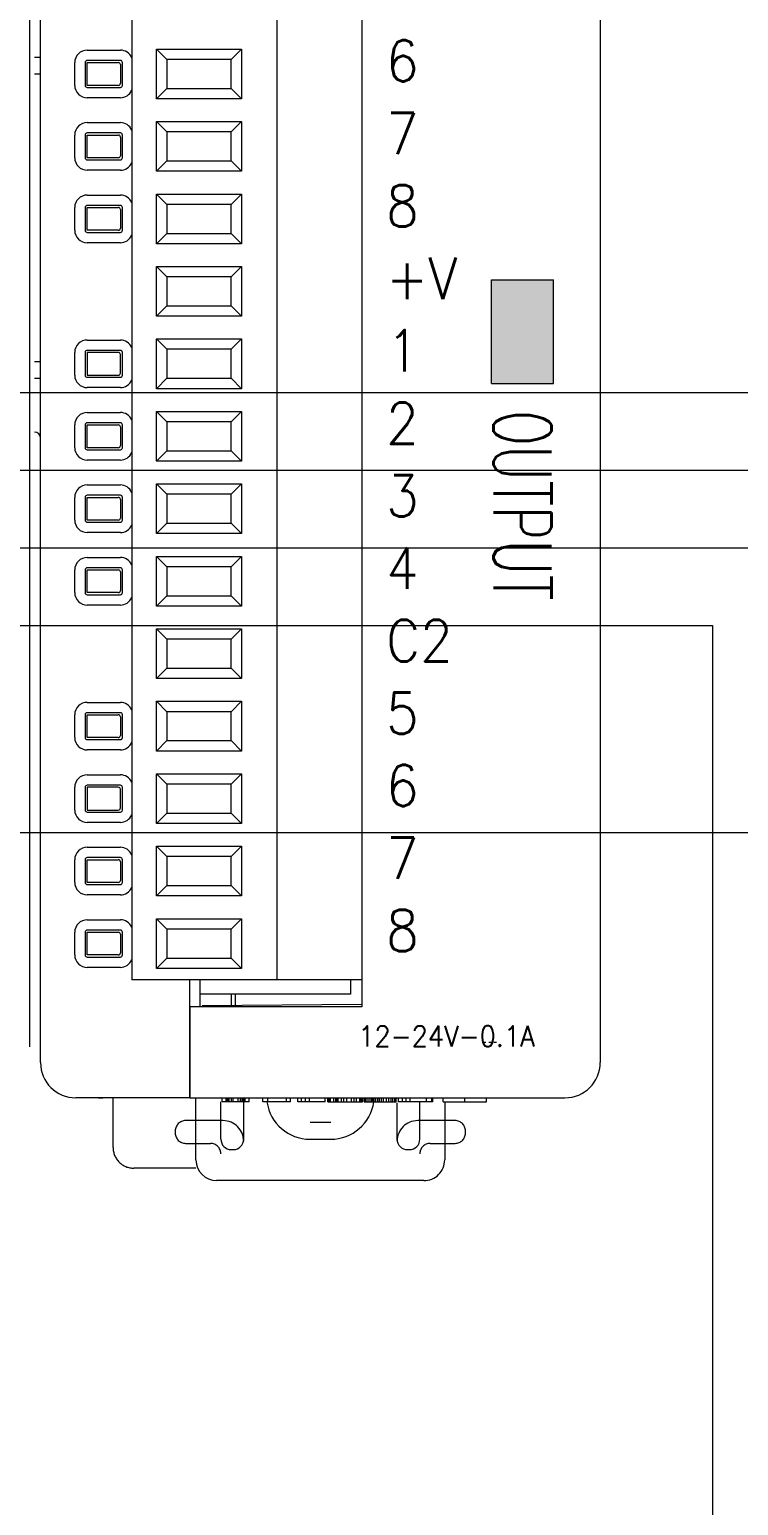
# Model space of a CAD drawing. Header units: inches. Extents: x 0 to 9.7, y 0 to 7.5.
# Drawn here: x 7.341 to 8.025, y 3.75 to 5.176 of the extents above; entities that cross this region are included whole.
import ezdxf
from ezdxf.enums import TextEntityAlignment as Align

# ---------------------------------------------------------------- set-up
doc = ezdxf.new("R2010")
doc.units = ezdxf.units.IN
doc.linetypes.add('PHANTOM2', pattern=[1.25, 0.625, -0.125, 0.125, -0.125, 0.125, -0.125])
doc.layers.get('0').update_dxf_attribs({"lineweight": 0})
doc.layers.add('PHANTOM', color=130, linetype='PHANTOM2')
doc.layers.add('TEXT', color=140, linetype='Continuous')
doc.styles.add('MX_NOTE_STANDARD', font='txt.shx', dxfattribs={"bigfont": 'extfont.shx'})
doc.styles.get("Standard").update_dxf_attribs({"font": 'STANDARD'})

msp = doc.modelspace()

# ---------------------------------------------------------------- linework, layer by layer
at = {"lineweight": 18}
for p, q in [((7.341, 5.825), (7.341, 4.193)), ((7.3516, 4.1777), (7.3516, 5.8097)), ((7.8916, 5.8097), (7.8916, 4.1777)), ((7.4396, 5.6577), (7.4396, 4.2577)), ((7.5796, 5.6577), (7.5796, 4.2577)), ((7.6616, 5.6577), (7.6616, 4.2577)), ((7.3516, 5.1487), (7.3457, 5.1487)), ((7.3966, 5.1557), (7.4286, 5.1557)), ((7.4636, 5.1087), (7.4636, 5.1567)), ((7.4636, 5.1567), (7.5456, 5.1567)), ((7.4636, 5.1567), (7.4736, 5.1467)), ((7.5456, 5.1567), (7.5356, 5.1467)), ((7.5456, 5.1567), (7.5456, 5.1087)), ((7.3457, 5.1327), (7.3516, 5.1327)), ((7.3846, 5.1217), (7.3846, 5.1437)), ((7.3946, 5.1437), (7.3946, 5.1217)), ((7.4286, 5.1457), (7.3966, 5.1457)), ((7.3966, 5.1217), (7.3966, 5.1437)), ((7.3966, 5.1437), (7.4266, 5.1437)), ((7.4286, 5.1417), (7.4286, 5.1237)), ((7.4306, 5.1217), (7.4306, 5.1437)), ((7.4736, 5.1467), (7.4736, 5.1187)), ((7.5356, 5.1467), (7.4736, 5.1467)), ((7.5356, 5.1187), (7.5356, 5.1467)), ((7.4266, 5.1217), (7.3966, 5.1217)), ((7.3966, 5.1197), (7.4286, 5.1197)), ((7.4736, 5.1187), (7.4636, 5.1087)), ((7.4736, 5.1187), (7.5356, 5.1187)), ((7.5356, 5.1187), (7.5456, 5.1087)), ((7.4286, 5.1097), (7.3966, 5.1097)), ((7.5456, 5.1087), (7.4636, 5.1087)), ((7.3966, 5.0857), (7.4286, 5.0857)), ((7.4286, 5.0757), (7.3966, 5.0757)), ((7.4636, 5.0387), (7.4636, 5.0867)), ((7.4636, 5.0867), (7.5456, 5.0867)), ((7.4636, 5.0867), (7.4736, 5.0767)), ((7.4736, 5.0767), (7.4736, 5.0487)), ((7.5356, 5.0767), (7.4736, 5.0767)), ((7.5456, 5.0867), (7.5356, 5.0767)), ((7.5356, 5.0487), (7.5356, 5.0767)), ((7.5456, 5.0867), (7.5456, 5.0387)), ((7.3846, 5.0517), (7.3846, 5.0737)), ((7.3946, 5.0737), (7.3946, 5.0517)), ((7.3966, 5.0737), (7.4266, 5.0737)), ((7.3966, 5.0517), (7.3966, 5.0737)), ((7.4286, 5.0717), (7.4286, 5.0537)), ((7.4306, 5.0517), (7.4306, 5.0737)), ((7.4266, 5.0517), (7.3966, 5.0517)), ((7.3966, 5.0497), (7.4286, 5.0497)), ((7.4736, 5.0487), (7.4636, 5.0387)), ((7.4736, 5.0487), (7.5356, 5.0487)), ((7.5356, 5.0487), (7.5456, 5.0387)), ((7.4286, 5.0397), (7.3966, 5.0397)), ((7.5456, 5.0387), (7.4636, 5.0387)), ((7.3966, 5.0157), (7.4286, 5.0157)), ((7.4286, 5.0057), (7.3966, 5.0057)), ((7.4636, 5.0167), (7.5456, 5.0167)), ((7.4636, 4.9687), (7.4636, 5.0167)), ((7.4736, 5.0067), (7.4636, 5.0167)), ((7.5356, 5.0067), (7.4736, 5.0067)), ((7.4736, 5.0067), (7.4736, 4.9787)), ((7.5456, 5.0167), (7.5356, 5.0067)), ((7.5356, 4.9787), (7.5356, 5.0067)), ((7.5456, 5.0167), (7.5456, 4.9687)), ((7.3846, 4.9817), (7.3846, 5.0037)), ((7.3946, 5.0037), (7.3946, 4.9817)), ((7.3966, 5.0037), (7.4266, 5.0037)), ((7.3966, 4.9817), (7.3966, 5.0037)), ((7.4286, 5.0017), (7.4286, 4.9837)), ((7.4306, 4.9817), (7.4306, 5.0037)), ((7.4266, 4.9817), (7.3966, 4.9817)), ((7.3966, 4.9797), (7.4286, 4.9797)), ((7.4736, 4.9787), (7.4636, 4.9687)), ((7.4736, 4.9787), (7.5356, 4.9787)), ((7.5456, 4.9687), (7.5356, 4.9787)), ((7.4286, 4.9697), (7.3966, 4.9697)), ((7.5456, 4.9687), (7.4636, 4.9687)), ((7.4636, 4.8987), (7.4636, 4.9467)), ((7.4636, 4.9467), (7.5456, 4.9467)), ((7.4636, 4.9467), (7.4736, 4.9367)), ((7.5356, 4.9367), (7.4736, 4.9367)), ((7.4736, 4.9367), (7.4736, 4.9087)), ((7.5456, 4.9467), (7.5356, 4.9367)), ((7.5356, 4.9087), (7.5356, 4.9367)), ((7.5456, 4.9467), (7.5456, 4.8987)), ((7.7866, 4.9337), (7.8466, 4.9337)), ((7.7866, 4.8337), (7.7866, 4.9337)), ((7.8466, 4.8337), (7.8466, 4.9337)), ((7.4736, 4.9087), (7.4636, 4.8987)), ((7.4736, 4.9087), (7.5356, 4.9087)), ((7.5356, 4.9087), (7.5456, 4.8987)), ((7.5456, 4.8987), (7.4636, 4.8987)), ((7.4636, 4.8767), (7.5456, 4.8767)), ((7.4636, 4.8287), (7.4636, 4.8767)), ((7.4636, 4.8767), (7.4736, 4.8667)), ((7.5356, 4.8667), (7.5456, 4.8767)), ((7.5456, 4.8767), (7.5456, 4.8287)), ((7.3846, 4.8417), (7.3846, 4.8637)), ((7.3946, 4.8637), (7.3946, 4.8417)), ((7.3966, 4.8757), (7.4286, 4.8757)), ((7.4286, 4.8657), (7.3966, 4.8657)), ((7.3966, 4.8637), (7.3966, 4.8417)), ((7.4266, 4.8637), (7.3966, 4.8637)), ((7.4286, 4.8437), (7.4286, 4.8617)), ((7.4306, 4.8417), (7.4306, 4.8637)), ((7.4736, 4.8667), (7.4736, 4.8387)), ((7.5356, 4.8667), (7.4736, 4.8667)), ((7.5356, 4.8387), (7.5356, 4.8667)), ((7.3516, 4.8547), (7.3457, 4.8547)), ((7.3457, 4.8387), (7.3516, 4.8387)), ((7.3966, 4.8417), (7.4266, 4.8417)), ((7.3966, 4.8397), (7.4286, 4.8397)), ((7.4636, 4.8287), (7.4736, 4.8387)), ((7.4736, 4.8387), (7.5356, 4.8387)), ((7.5356, 4.8387), (7.5456, 4.8287)), ((7.7866, 4.8337), (7.8466, 4.8337)), ((7.3, 4.825), (8, 4.825)), ((7.4286, 4.8297), (7.3966, 4.8297)), ((7.5456, 4.8287), (7.4636, 4.8287)), ((8, 4.825), (8.15, 4.825)), ((7.3966, 4.8057), (7.4286, 4.8057)), ((7.4636, 4.7587), (7.4636, 4.8067)), ((7.4636, 4.8067), (7.5456, 4.8067)), ((7.4636, 4.8067), (7.4736, 4.7967)), ((7.5456, 4.8067), (7.5356, 4.7967)), ((7.5456, 4.8067), (7.5456, 4.7587)), ((7.3846, 4.7717), (7.3846, 4.7937)), ((7.3946, 4.7937), (7.3946, 4.7717)), ((7.4286, 4.7957), (7.3966, 4.7957)), ((7.3966, 4.7717), (7.3966, 4.7937)), ((7.3966, 4.7937), (7.4266, 4.7937)), ((7.4286, 4.7917), (7.4286, 4.7737)), ((7.4306, 4.7717), (7.4306, 4.7937)), ((7.4736, 4.7967), (7.4736, 4.7687)), ((7.5356, 4.7967), (7.4736, 4.7967)), ((7.5356, 4.7687), (7.5356, 4.7967)), ((7.4266, 4.7717), (7.3966, 4.7717)), ((7.3966, 4.7697), (7.4286, 4.7697)), ((7.4736, 4.7687), (7.4636, 4.7587)), ((7.4736, 4.7687), (7.5356, 4.7687)), ((7.5356, 4.7687), (7.5456, 4.7587)), ((7.3, 4.75), (8, 4.75)), ((7.4286, 4.7597), (7.3966, 4.7597)), ((7.5456, 4.7587), (7.4636, 4.7587)), ((8, 4.75), (8.1, 4.75)), ((7.3966, 4.7357), (7.4286, 4.7357)), ((7.4636, 4.6887), (7.4636, 4.7367)), ((7.4636, 4.7367), (7.5456, 4.7367)), ((7.4636, 4.7367), (7.4736, 4.7267)), ((7.5456, 4.7367), (7.5356, 4.7267)), ((7.5456, 4.7367), (7.5456, 4.6887)), ((7.3846, 4.7017), (7.3846, 4.7237)), ((7.3946, 4.7237), (7.3946, 4.7017)), ((7.4286, 4.7257), (7.3966, 4.7257)), ((7.3966, 4.7237), (7.4266, 4.7237)), ((7.3966, 4.7017), (7.3966, 4.7237)), ((7.4286, 4.7217), (7.4286, 4.7037)), ((7.4306, 4.7017), (7.4306, 4.7237)), ((7.4736, 4.7267), (7.4736, 4.6987)), ((7.5356, 4.7267), (7.4736, 4.7267)), ((7.5356, 4.6987), (7.5356, 4.7267)), ((7.4266, 4.7017), (7.3966, 4.7017)), ((7.3966, 4.6997), (7.4286, 4.6997)), ((7.4736, 4.6987), (7.4636, 4.6887)), ((7.4736, 4.6987), (7.5356, 4.6987)), ((7.5356, 4.6987), (7.5456, 4.6887)), ((7.4286, 4.6897), (7.3966, 4.6897)), ((7.5456, 4.6887), (7.4636, 4.6887)), ((7.3, 4.675), (8, 4.675)), ((7.3966, 4.6657), (7.4286, 4.6657)), ((7.4636, 4.6187), (7.4636, 4.6667)), ((7.4636, 4.6667), (7.5456, 4.6667)), ((7.4636, 4.6667), (7.4736, 4.6567)), ((7.5456, 4.6667), (7.5356, 4.6567)), ((7.5456, 4.6667), (7.5456, 4.6187)), ((8, 4.675), (8.05, 4.675)), ((7.3846, 4.6317), (7.3846, 4.6537)), ((7.3946, 4.6537), (7.3946, 4.6317)), ((7.4286, 4.6557), (7.3966, 4.6557)), ((7.3966, 4.6537), (7.4266, 4.6537)), ((7.3966, 4.6317), (7.3966, 4.6537)), ((7.4286, 4.6517), (7.4286, 4.6337)), ((7.4306, 4.6317), (7.4306, 4.6537)), ((7.4736, 4.6567), (7.4736, 4.6287)), ((7.5356, 4.6567), (7.4736, 4.6567)), ((7.5356, 4.6287), (7.5356, 4.6567)), ((7.4266, 4.6317), (7.3966, 4.6317)), ((7.3966, 4.6297), (7.4286, 4.6297)), ((7.4286, 4.6197), (7.3966, 4.6197)), ((7.4736, 4.6287), (7.4636, 4.6187)), ((7.4736, 4.6287), (7.5356, 4.6287)), ((7.5356, 4.6287), (7.5456, 4.6187)), ((7.5456, 4.6187), (7.4636, 4.6187)), ((7.3, 4.6), (8, 4.6)), ((7.4636, 4.5487), (7.4636, 4.5967)), ((7.4636, 4.5967), (7.5456, 4.5967)), ((7.4636, 4.5967), (7.4736, 4.5867)), ((7.5456, 4.5967), (7.5356, 4.5867)), ((7.5456, 4.5967), (7.5456, 4.5487)), ((8, 4.6), (8, 2.475)), ((7.4736, 4.5867), (7.4736, 4.5587)), ((7.5356, 4.5867), (7.4736, 4.5867)), ((7.5356, 4.5587), (7.5356, 4.5867)), ((7.4736, 4.5587), (7.4636, 4.5487)), ((7.5456, 4.5487), (7.4636, 4.5487)), ((7.4736, 4.5587), (7.5356, 4.5587)), ((7.5356, 4.5587), (7.5456, 4.5487)), ((7.3966, 4.5257), (7.4286, 4.5257)), ((7.4636, 4.4787), (7.4636, 4.5267)), ((7.4736, 4.5167), (7.4636, 4.5267)), ((7.4636, 4.5267), (7.5456, 4.5267)), ((7.5356, 4.5167), (7.5456, 4.5267)), ((7.5456, 4.5267), (7.5456, 4.4787)), ((7.3846, 4.4917), (7.3846, 4.5137)), ((7.3946, 4.5137), (7.3946, 4.4917)), ((7.4286, 4.5157), (7.3966, 4.5157)), ((7.3966, 4.5137), (7.4266, 4.5137)), ((7.3966, 4.4917), (7.3966, 4.5137)), ((7.4286, 4.5117), (7.4286, 4.4937)), ((7.4306, 4.4917), (7.4306, 4.5137)), ((7.4736, 4.5167), (7.4736, 4.4887)), ((7.5356, 4.5167), (7.4736, 4.5167)), ((7.5356, 4.4887), (7.5356, 4.5167)), ((7.4266, 4.4917), (7.3966, 4.4917)), ((7.3966, 4.4897), (7.4286, 4.4897)), ((7.4286, 4.4797), (7.3966, 4.4797)), ((7.4636, 4.4787), (7.4736, 4.4887)), ((7.5456, 4.4787), (7.4636, 4.4787)), ((7.4736, 4.4887), (7.5356, 4.4887)), ((7.5456, 4.4787), (7.5356, 4.4887)), ((7.3966, 4.4557), (7.4286, 4.4557)), ((7.4636, 4.4087), (7.4636, 4.4567)), ((7.4636, 4.4567), (7.4736, 4.4467)), ((7.4636, 4.4567), (7.5456, 4.4567)), ((7.5456, 4.4567), (7.5356, 4.4467)), ((7.5456, 4.4567), (7.5456, 4.4087)), ((7.3846, 4.4217), (7.3846, 4.4437)), ((7.3946, 4.4437), (7.3946, 4.4217)), ((7.4286, 4.4457), (7.3966, 4.4457)), ((7.4266, 4.4437), (7.3966, 4.4437)), ((7.3966, 4.4437), (7.3966, 4.4217)), ((7.4286, 4.4237), (7.4286, 4.4417)), ((7.4306, 4.4217), (7.4306, 4.4437)), ((7.4736, 4.4467), (7.4736, 4.4187)), ((7.5356, 4.4467), (7.4736, 4.4467)), ((7.5356, 4.4187), (7.5356, 4.4467)), ((7.3966, 4.4217), (7.4266, 4.4217)), ((7.3966, 4.4197), (7.4286, 4.4197)), ((7.4286, 4.4097), (7.3966, 4.4097)), ((7.4736, 4.4187), (7.4636, 4.4087)), ((7.5456, 4.4087), (7.4636, 4.4087)), ((7.4736, 4.4187), (7.5356, 4.4187)), ((7.5356, 4.4187), (7.5456, 4.4087)), ((7.325, 4.4), (8.5, 4.4)), ((7.3966, 4.3857), (7.4286, 4.3857)), ((7.4636, 4.3387), (7.4636, 4.3867)), ((7.4636, 4.3867), (7.5456, 4.3867)), ((7.4636, 4.3867), (7.4736, 4.3767)), ((7.5456, 4.3867), (7.5356, 4.3767)), ((7.5456, 4.3867), (7.5456, 4.3387)), ((7.3846, 4.3517), (7.3846, 4.3737)), ((7.3946, 4.3737), (7.3946, 4.3517)), ((7.4286, 4.3757), (7.3966, 4.3757)), ((7.3966, 4.3517), (7.3966, 4.3737)), ((7.3966, 4.3737), (7.4266, 4.3737)), ((7.4286, 4.3717), (7.4286, 4.3537)), ((7.4306, 4.3517), (7.4306, 4.3737)), ((7.5356, 4.3767), (7.4736, 4.3767)), ((7.4736, 4.3767), (7.4736, 4.3487)), ((7.5356, 4.3487), (7.5356, 4.3767)), ((7.4266, 4.3517), (7.3966, 4.3517)), ((7.3966, 4.3497), (7.4286, 4.3497)), ((7.4736, 4.3487), (7.4636, 4.3387)), ((7.4736, 4.3487), (7.5356, 4.3487)), ((7.5356, 4.3487), (7.5456, 4.3387)), ((7.4286, 4.3397), (7.3966, 4.3397)), ((7.5456, 4.3387), (7.4636, 4.3387)), ((7.3966, 4.3157), (7.4286, 4.3157)), ((7.4286, 4.3057), (7.3966, 4.3057)), ((7.4636, 4.2687), (7.4636, 4.3167)), ((7.4636, 4.3167), (7.5456, 4.3167)), ((7.4636, 4.3167), (7.4736, 4.3067)), ((7.5356, 4.3067), (7.4736, 4.3067)), ((7.4736, 4.3067), (7.4736, 4.2787)), ((7.5456, 4.3167), (7.5356, 4.3067)), ((7.5356, 4.2787), (7.5356, 4.3067)), ((7.5456, 4.3167), (7.5456, 4.2687)), ((7.3846, 4.2817), (7.3846, 4.3037)), ((7.3946, 4.3037), (7.3946, 4.2817)), ((7.3966, 4.2817), (7.3966, 4.3037)), ((7.3966, 4.3037), (7.4266, 4.3037)), ((7.4286, 4.3017), (7.4286, 4.2837)), ((7.4306, 4.2817), (7.4306, 4.3037)), ((7.4266, 4.2817), (7.3966, 4.2817)), ((7.3966, 4.2797), (7.4286, 4.2797)), ((7.4736, 4.2787), (7.4636, 4.2687)), ((7.4736, 4.2787), (7.5356, 4.2787)), ((7.5356, 4.2787), (7.5456, 4.2687)), ((7.4286, 4.2697), (7.3966, 4.2697)), ((7.5456, 4.2687), (7.4636, 4.2687)), ((7.5796, 4.2577), (7.4396, 4.2577)), ((7.4956, 4.2317), (7.4956, 4.2577)), ((7.5056, 4.2437), (7.5056, 4.2577)), ((7.6616, 4.2577), (7.5796, 4.2577)), ((7.6506, 4.2577), (7.6506, 4.2437)), ((7.6616, 4.2577), (7.6616, 4.2317)), ((7.5056, 4.2317), (7.5056, 4.2437)), ((7.6506, 4.2437), (7.5056, 4.2437)), ((7.5356, 4.2437), (7.5356, 4.2329)), ((7.5396, 4.2329), (7.5396, 4.2437)), ((7.4956, 4.2317), (7.4956, 4.1777)), ((7.6616, 4.2317), (7.4956, 4.2317)), ((7.4956, 4.1777), (7.4956, 4.2317)), ((7.6616, 4.234), (7.5076, 4.2327)), ((7.5076, 4.2327), (7.5076, 4.2317)), ((7.341, 4.1962), (7.341, 4.1958)), ((7.341, 4.1958), (7.341, 4.193)), ((7.3516, 4.1777), (7.3516, 4.1779)), ((7.4956, 4.1437), (7.4956, 4.1777)), ((7.4956, 4.1777), (7.4956, 4.1437)), ((7.8916, 4.1777), (7.8916, 4.1779)), ((7.4956, 4.1437), (7.3856, 4.1437)), ((7.4076, 4.1437), (7.3856, 4.1437)), ((7.4076, 4.1437), (7.4116, 4.1437)), ((7.4956, 4.1437), (7.8576, 4.1437)), ((7.5016, 4.0837), (7.5016, 4.1437)), ((7.5256, 4.1037), (7.5256, 4.1397)), ((7.527, 4.1397), (7.527, 4.1437)), ((7.5308, 4.1397), (7.527, 4.1397)), ((7.5308, 4.1397), (7.5308, 4.1437)), ((7.5315, 4.1397), (7.5308, 4.1397)), ((7.5315, 4.1397), (7.5315, 4.1437)), ((7.5324, 4.1397), (7.5315, 4.1397)), ((7.5324, 4.1397), (7.5324, 4.1437)), ((7.5336, 4.1397), (7.5324, 4.1397)), ((7.5336, 4.1397), (7.5336, 4.1437)), ((7.5357, 4.1397), (7.5336, 4.1397)), ((7.5357, 4.1397), (7.5357, 4.1437)), ((7.5375, 4.1397), (7.5357, 4.1397)), ((7.5375, 4.1397), (7.5375, 4.1437)), ((7.5423, 4.1397), (7.5375, 4.1397)), ((7.5423, 4.1397), (7.5423, 4.1437)), ((7.5444, 4.1397), (7.5423, 4.1397)), ((7.5444, 4.1397), (7.5444, 4.1437)), ((7.5462, 4.1397), (7.5444, 4.1397)), ((7.5462, 4.1397), (7.5462, 4.1437)), ((7.5474, 4.1397), (7.5462, 4.1397)), ((7.5474, 4.1397), (7.5474, 4.1437)), ((7.5483, 4.1397), (7.5474, 4.1397)), ((7.5476, 4.1037), (7.5476, 4.1397)), ((7.5483, 4.1397), (7.5483, 4.1437)), ((7.549, 4.1397), (7.5483, 4.1397)), ((7.549, 4.1397), (7.549, 4.1437)), ((7.5528, 4.1397), (7.549, 4.1397)), ((7.5528, 4.1397), (7.5528, 4.1437)), ((7.5661, 4.1397), (7.5661, 4.1437)), ((7.571, 4.1397), (7.5661, 4.1397)), ((7.571, 4.1397), (7.571, 4.1437)), ((7.5889, 4.1397), (7.571, 4.1397)), ((7.5889, 4.1397), (7.5889, 4.1437)), ((7.5928, 4.1397), (7.5889, 4.1397)), ((7.5928, 4.1397), (7.5928, 4.1437)), ((7.5999, 4.1397), (7.5999, 4.1437)), ((7.6035, 4.1397), (7.5999, 4.1397)), ((7.6035, 4.1397), (7.6035, 4.1437)), ((7.6073, 4.1397), (7.6035, 4.1397)), ((7.6073, 4.1397), (7.6073, 4.1437)), ((7.611, 4.1397), (7.6073, 4.1397)), ((7.611, 4.1397), (7.611, 4.1437)), ((7.6261, 4.1397), (7.611, 4.1397)), ((7.6261, 4.1397), (7.6261, 4.1437)), ((7.6289, 4.1397), (7.6289, 4.1437)), ((7.6289, 4.1397), (7.6297, 4.1397)), ((7.6297, 4.1397), (7.6297, 4.1437)), ((7.6297, 4.1397), (7.6301, 4.1397)), ((7.6301, 4.1397), (7.6301, 4.1437)), ((7.6301, 4.1397), (7.6314, 4.1397)), ((7.6314, 4.1397), (7.6314, 4.1437)), ((7.6314, 4.1397), (7.6346, 4.1397)), ((7.6346, 4.1397), (7.6346, 4.1437)), ((7.6346, 4.1397), (7.6364, 4.1397)), ((7.6364, 4.1397), (7.6364, 4.1437)), ((7.6364, 4.1397), (7.6371, 4.1397)), ((7.6371, 4.1397), (7.6371, 4.1437)), ((7.6371, 4.1397), (7.6376, 4.1397)), ((7.6376, 4.1397), (7.6376, 4.1437)), ((7.6376, 4.1397), (7.6388, 4.1397)), ((7.6388, 4.1397), (7.6388, 4.1437)), ((7.6388, 4.1397), (7.6421, 4.1397)), ((7.6421, 4.1397), (7.6421, 4.1437)), ((7.6421, 4.1397), (7.6444, 4.1397)), ((7.6444, 4.1397), (7.6444, 4.1437)), ((7.6444, 4.1397), (7.647, 4.1397)), ((7.647, 4.1397), (7.647, 4.1437)), ((7.647, 4.1397), (7.6516, 4.1397)), ((7.6516, 4.1397), (7.6516, 4.1437)), ((7.6516, 4.1397), (7.6543, 4.1397)), ((7.6543, 4.1397), (7.6543, 4.1437)), ((7.6543, 4.1397), (7.6566, 4.1397)), ((7.6566, 4.1397), (7.6566, 4.1437)), ((7.6566, 4.1397), (7.6598, 4.1397)), ((7.6576, 4.1437), (7.6616, 4.1437)), ((7.6598, 4.1397), (7.6598, 4.1437)), ((7.6598, 4.1397), (7.6611, 4.1397)), ((7.6611, 4.1397), (7.6611, 4.1437)), ((7.6611, 4.1397), (7.6615, 4.1397)), ((7.6615, 4.1397), (7.6615, 4.1437)), ((7.6615, 4.1397), (7.6623, 4.1397)), ((7.6616, 4.1437), (7.8576, 4.1437)), ((7.6623, 4.1397), (7.6623, 4.1437)), ((7.664, 4.1397), (7.664, 4.1437)), ((7.664, 4.1397), (7.6651, 4.1397)), ((7.6651, 4.1397), (7.6651, 4.1437)), ((7.6651, 4.1397), (7.6659, 4.1397)), ((7.6659, 4.1397), (7.6659, 4.1437)), ((7.6659, 4.1397), (7.6676, 4.1397)), ((7.6676, 4.1397), (7.6676, 4.1437)), ((7.6676, 4.1397), (7.6696, 4.1397)), ((7.6696, 4.1397), (7.6696, 4.1437)), ((7.6696, 4.1397), (7.6712, 4.1397)), ((7.6712, 4.1397), (7.6712, 4.1437)), ((7.6712, 4.1397), (7.6714, 4.1397)), ((7.6714, 4.1397), (7.6714, 4.1437)), ((7.6714, 4.1397), (7.6725, 4.1397)), ((7.6725, 4.1397), (7.6725, 4.1437)), ((7.6725, 4.1397), (7.6734, 4.1397)), ((7.6734, 4.1397), (7.6734, 4.1437)), ((7.6734, 4.1397), (7.6751, 4.1397)), ((7.6751, 4.1397), (7.6751, 4.1437)), ((7.6751, 4.1397), (7.677, 4.1397)), ((7.677, 4.1397), (7.677, 4.1437)), ((7.677, 4.1397), (7.6786, 4.1397)), ((7.6786, 4.1397), (7.6786, 4.1437)), ((7.6786, 4.1397), (7.6807, 4.1397)), ((7.6807, 4.1397), (7.6807, 4.1437)), ((7.6807, 4.1397), (7.6826, 4.1397)), ((7.6826, 4.1397), (7.6826, 4.1437)), ((7.6826, 4.1397), (7.6855, 4.1397)), ((7.6855, 4.1397), (7.6855, 4.1437)), ((7.6855, 4.1397), (7.6877, 4.1397)), ((7.6877, 4.1397), (7.6877, 4.1437)), ((7.6877, 4.1397), (7.6899, 4.1397)), ((7.6899, 4.1397), (7.6899, 4.1437)), ((7.6899, 4.1397), (7.6915, 4.1397)), ((7.6915, 4.1397), (7.6915, 4.1437)), ((7.6915, 4.1397), (7.6934, 4.1397)), ((7.6934, 4.1397), (7.6934, 4.1437)), ((7.6934, 4.1397), (7.6942, 4.1397)), ((7.6942, 4.1397), (7.6942, 4.1437)), ((7.6942, 4.1397), (7.6948, 4.1397)), ((7.6948, 4.1397), (7.6948, 4.1437)), ((7.6956, 4.1028), (7.6956, 4.1388)), ((7.697, 4.1397), (7.697, 4.1437)), ((7.7008, 4.1397), (7.697, 4.1397)), ((7.7008, 4.1397), (7.7008, 4.1437)), ((7.7045, 4.1397), (7.7008, 4.1397)), ((7.7045, 4.1397), (7.7045, 4.1437)), ((7.7083, 4.1397), (7.7045, 4.1397)), ((7.7083, 4.1397), (7.7083, 4.1437)), ((7.7241, 4.1397), (7.7083, 4.1397)), ((7.7176, 4.1037), (7.7176, 4.1397)), ((7.7241, 4.1397), (7.7241, 4.1437)), ((7.7291, 4.1397), (7.7241, 4.1397)), ((7.7291, 4.1397), (7.7291, 4.1437)), ((7.7302, 4.1397), (7.7291, 4.1397)), ((7.7302, 4.1397), (7.7302, 4.1437)), ((7.7402, 4.1397), (7.7402, 4.1437)), ((7.7402, 4.1397), (7.761, 4.1397)), ((7.7416, 4.1397), (7.7416, 4.0837)), ((7.761, 4.1397), (7.761, 4.1437)), ((7.761, 4.1397), (7.7818, 4.1397)), ((7.7818, 4.1397), (7.7818, 4.1437)), ((7.5356, 4.0937), (7.5376, 4.0937)), ((7.6116, 4.1037), (7.6316, 4.1037)), ((7.7056, 4.0937), (7.7076, 4.0937)), ((7.7214, 4.0637), (7.5214, 4.0637))]:
    msp.add_line(p, q, dxfattribs=at)
for centre, radius, start, end in [((7.3966, 5.1437), 0.012, 90, 180), ((7.4286, 5.1437), 0.012, 23.5565, 90), ((7.3966, 5.1437), 0.002, 90, 180), ((7.4266, 5.1417), 0.002, 0, 90), ((7.4286, 5.1437), 0.002, 0, 90), ((7.3966, 5.1217), 0.012, 180, 270), ((7.3966, 5.1217), 0.002, 180, 270), ((7.4266, 5.1237), 0.002, 270, 0), ((7.4286, 5.1217), 0.002, 270, 0), ((7.4286, 5.1217), 0.012, 270, 336.4435), ((7.3966, 5.0737), 0.012, 90, 180), ((7.3966, 5.0737), 0.002, 90, 180), ((7.4286, 5.0737), 0.012, 23.5565, 90), ((7.4286, 5.0737), 0.002, 0, 90), ((7.4266, 5.0717), 0.002, 0, 90), ((7.3966, 5.0517), 0.012, 180, 270), ((7.3966, 5.0517), 0.002, 180, 270), ((7.4266, 5.0537), 0.002, 270, 0), ((7.4286, 5.0517), 0.002, 270, 0), ((7.4286, 5.0517), 0.012, 270, 336.4435), ((7.3966, 5.0037), 0.012, 90, 180), ((7.3966, 5.0037), 0.002, 90, 180), ((7.4286, 5.0037), 0.012, 23.5565, 90), ((7.4286, 5.0037), 0.002, 0, 90), ((7.4266, 5.0017), 0.002, 0, 90), ((7.3966, 4.9817), 0.012, 180, 270), ((7.3966, 4.9817), 0.002, 180, 270), ((7.4266, 4.9837), 0.002, 270, 0), ((7.4286, 4.9817), 0.002, 270, 0), ((7.4286, 4.9817), 0.012, 270, 336.4435), ((7.3966, 4.8637), 0.012, 90, 180), ((7.3966, 4.8637), 0.002, 90, 180), ((7.4266, 4.8617), 0.002, 0, 90), ((7.4286, 4.8637), 0.012, 23.5565, 90), ((7.4286, 4.8637), 0.002, 0, 90), ((7.3966, 4.8417), 0.012, 180, 270), ((7.3966, 4.8417), 0.002, 180, 270), ((7.4266, 4.8437), 0.002, 270, 0), ((7.4286, 4.8417), 0.002, 270, 0), ((7.4286, 4.8417), 0.012, 270, 336.4435), ((7.3966, 4.7937), 0.012, 90, 180), ((7.4286, 4.7937), 0.012, 23.5565, 90), ((7.3966, 4.7937), 0.002, 90, 180), ((7.4266, 4.7917), 0.002, 0, 90), ((7.4286, 4.7937), 0.002, 0, 90), ((7.3456, 4.7808), 0.006, 0, 89), ((7.3966, 4.7717), 0.012, 180, 270), ((7.3966, 4.7717), 0.002, 180, 270), ((7.4266, 4.7737), 0.002, 270, 0), ((7.4286, 4.7717), 0.002, 270, 0), ((7.4286, 4.7717), 0.012, 270, 336.4435), ((7.3966, 4.7237), 0.012, 90, 180), ((7.4286, 4.7237), 0.012, 23.5565, 90), ((7.3966, 4.7237), 0.002, 90, 180), ((7.4266, 4.7217), 0.002, 0, 90), ((7.4286, 4.7237), 0.002, 0, 90), ((7.3966, 4.7017), 0.012, 180, 270), ((7.3966, 4.7017), 0.002, 180, 270), ((7.4266, 4.7037), 0.002, 270, 0), ((7.4286, 4.7017), 0.002, 270, 0), ((7.4286, 4.7017), 0.012, 270, 336.4435), ((7.3966, 4.6537), 0.012, 90, 180), ((7.4286, 4.6537), 0.012, 23.5565, 90), ((7.3966, 4.6537), 0.002, 90, 180), ((7.4266, 4.6517), 0.002, 0, 90), ((7.4286, 4.6537), 0.002, 0, 90), ((7.4266, 4.6337), 0.002, 270, 0), ((7.3966, 4.6317), 0.012, 180, 270), ((7.3966, 4.6317), 0.002, 180, 270), ((7.4286, 4.6317), 0.002, 270, 0), ((7.4286, 4.6317), 0.012, 270, 336.4435), ((7.3966, 4.5137), 0.012, 90, 180), ((7.4286, 4.5137), 0.012, 23.5565, 90), ((7.3966, 4.5137), 0.002, 90, 180), ((7.4266, 4.5117), 0.002, 0, 90), ((7.4286, 4.5137), 0.002, 0, 90), ((7.3966, 4.4917), 0.012, 180, 270), ((7.3966, 4.4917), 0.002, 180, 270), ((7.4266, 4.4937), 0.002, 270, 0), ((7.4286, 4.4917), 0.002, 270, 0), ((7.4286, 4.4917), 0.012, 270, 336.4435), ((7.3966, 4.4437), 0.012, 90, 180), ((7.4286, 4.4437), 0.012, 23.5565, 90), ((7.3966, 4.4437), 0.002, 90, 180), ((7.4266, 4.4417), 0.002, 0, 90), ((7.4286, 4.4437), 0.002, 0, 90), ((7.3966, 4.4217), 0.012, 180, 270), ((7.3966, 4.4217), 0.002, 180, 270), ((7.4266, 4.4237), 0.002, 270, 0), ((7.4286, 4.4217), 0.002, 270, 0), ((7.4286, 4.4217), 0.012, 270, 336.4435), ((7.3966, 4.3737), 0.012, 90, 180), ((7.4286, 4.3737), 0.012, 23.5565, 90), ((7.3966, 4.3737), 0.002, 90, 180), ((7.4266, 4.3717), 0.002, 0, 90), ((7.4286, 4.3737), 0.002, 0, 90), ((7.3966, 4.3517), 0.012, 180, 270), ((7.3966, 4.3517), 0.002, 180, 270), ((7.4266, 4.3537), 0.002, 270, 0), ((7.4286, 4.3517), 0.002, 270, 0), ((7.4286, 4.3517), 0.012, 270, 336.4435), ((7.3966, 4.3037), 0.012, 90, 180), ((7.3966, 4.3037), 0.002, 90, 180), ((7.4286, 4.3037), 0.012, 23.5565, 90), ((7.4286, 4.3037), 0.002, 0, 90), ((7.4266, 4.3017), 0.002, 0, 90), ((7.3966, 4.2817), 0.012, 180, 270), ((7.3966, 4.2817), 0.002, 180, 270), ((7.4266, 4.2837), 0.002, 270, 0), ((7.4286, 4.2817), 0.002, 270, 0), ((7.4286, 4.2817), 0.012, 270, 336.4435), ((7.3856, 4.1777), 0.034, 180, 270), ((7.8576, 4.1777), 0.034, 270, 0), ((7.6116, 4.1457), 0.042, 188.2135, 270), ((7.6316, 4.1457), 0.042, 270, 351.7865), ((7.5356, 4.1037), 0.01, 180, 270), ((7.5376, 4.1037), 0.01, 270, 0), ((7.7056, 4.1037), 0.01, 180, 270), ((7.7076, 4.1037), 0.01, 270, 0), ((7.5216, 4.0837), 0.02, 180, 269.5813), ((7.7216, 4.0837), 0.02, 269.5813, 0)]:
    msp.add_arc(centre, radius, start, end, dxfattribs=at)
msp.add_solid([(7.7866, 4.9337), (7.8466, 4.9337), (7.7866, 4.8337), (7.8466, 4.8337)], dxfattribs=at)
at = {"layer": 'PHANTOM', "lineweight": 18}
for p, q in [((7.4216, 4.0957), (7.4216, 4.1437)), ((7.5276, 4.1217), (7.4916, 4.1217)), ((7.7516, 4.1217), (7.7156, 4.1217)), ((7.4816, 4.1117), (7.4816, 4.1097)), ((7.6316, 4.1197), (7.6116, 4.1197)), ((7.7616, 4.1097), (7.7616, 4.1117)), ((7.4916, 4.0997), (7.5156, 4.0997)), ((7.7276, 4.0997), (7.7516, 4.0997)), ((7.5016, 4.0757), (7.4416, 4.0757))]:
    msp.add_line(p, q, dxfattribs=at)
for centre, radius, start, end in [((7.4916, 4.1117), 0.01, 90, 180), ((7.5276, 4.1017), 0.02, 0, 90), ((7.7156, 4.1017), 0.02, 90, 180), ((7.7516, 4.1117), 0.01, 0, 90), ((7.4916, 4.1097), 0.01, 180, 270), ((7.7516, 4.1097), 0.01, 270.0001, 0), ((7.4416, 4.0957), 0.02, 179.9983, 270), ((7.5156, 4.0897), 0.01, 0, 90), ((7.7276, 4.0897), 0.01, 90, 180)]:
    msp.add_arc(centre, radius, start, end, dxfattribs=at)
at = {"layer": 'TEXT', "lineweight": 18}
for p, q in [((7.7814, 4.1971), (7.779, 4.1971)), ((7.7866, 4.1971), (7.7842, 4.1971)), ((7.7914, 4.1971), (7.7889, 4.1971))]:
    msp.add_line(p, q, dxfattribs=at)

# ---------------------------------------------------------------- texts
at = {"layer": 'TEXT', "color": 250, "lineweight": 18}
for s, height, p in [('6', 0.04, (7.6851, 5.1253)), ('7', 0.04, (7.6851, 5.0553)), ('8', 0.04, (7.6851, 4.9853)), ('+V', 0.04, (7.6851, 4.9153)), ('1', 0.04, (7.6856, 4.8453)), ('2', 0.04, (7.6851, 4.7753)), ('3', 0.04, (7.6851, 4.7053)), ('4', 0.04, (7.6851, 4.6353)), ('C2', 0.04, (7.6851, 4.5653)), ('5', 0.04, (7.6851, 4.4953)), ('6', 0.04, (7.6851, 4.4253)), ('7', 0.04, (7.6851, 4.3553)), ('8', 0.04, (7.6851, 4.2853)), ('12-24V-0.1A', 0.02, (7.6582, 4.1933))]:
    msp.add_text(s, height=height, dxfattribs=at).set_placement(p)
at = {"layer": 'TEXT', "color": 250, "lineweight": 18, "style": 'MX_NOTE_STANDARD', "width": 0.642857}
msp.add_text('OUTPUT', height=0.056, rotation=270, dxfattribs=at).set_placement((7.8166, 4.8077), align=Align.MIDDLE_LEFT)

doc.saveas('drawing.dxf')
